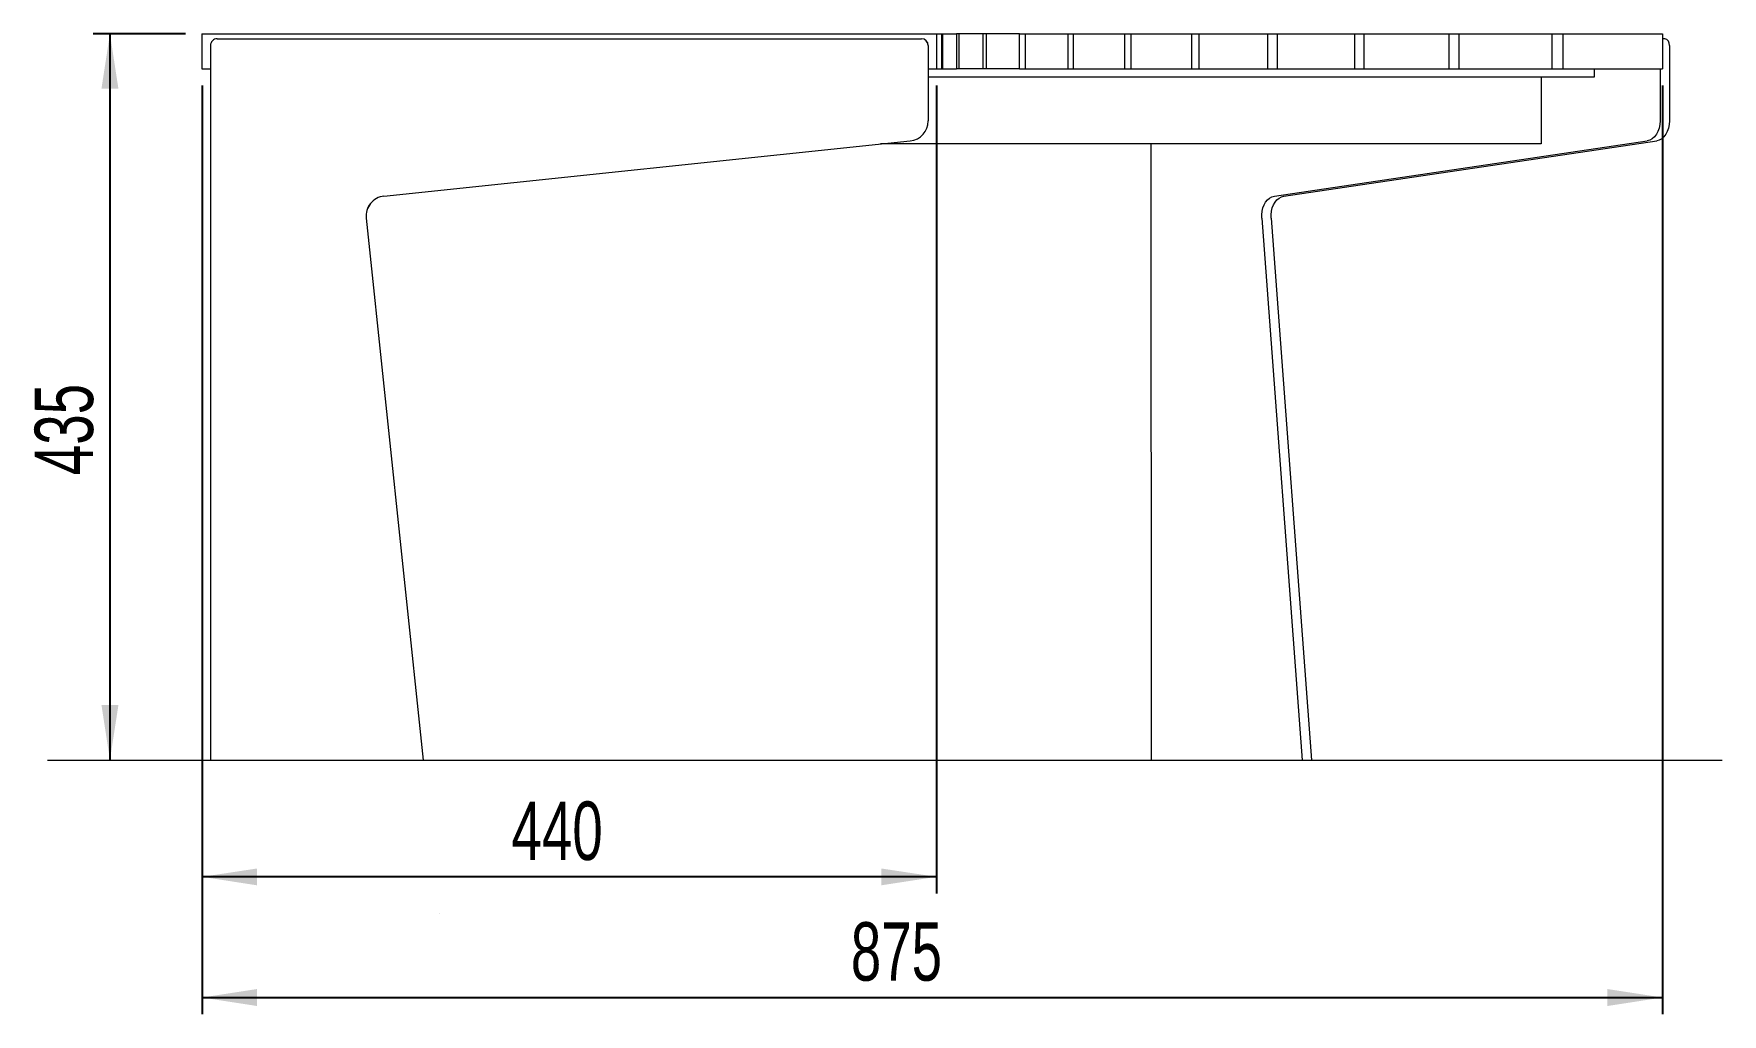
# Model space of a CAD drawing. Header units: millimetres. Extents: x 12 to 400, y 10 to 260.
# Drawn here: x 33.5 to 134.7, y 199.3 to 258 of the extents above; entities that cross this region are included whole.
import ezdxf

# ---------------------------------------------------------------- set-up
doc = ezdxf.new("R2010")
doc.units = ezdxf.units.MM
doc.layers.add('HLADINA0', color=7, linetype='Continuous', lineweight=15)
doc.layers.add('HLADINA1', color=7, linetype='Continuous')
doc.styles.add('SLDTEXTSTYLE0', font='TXT', dxfattribs={"width": 0.7})
doc.dimstyles.new('SLDDIMSTYLE4', dxfattribs={"dimtxt": 3.5, "dimasz": 3.302, "dimexe": 0, "dimexo": 0.0625, "dimgap": 0.875, "dimtad": 1, "dimlfac": 10, "dimrnd": 1e-09, "dimzin": 12, "dimdsep": 46, "dimtxsty": 'SLDTEXTSTYLE0', "dimsah": 1, "dimcen": 0.09, "dimadec": 0, "dimazin": 3, "dimtfac": 1, "dimtofl": 0, "dimtmove": 0, "dimatfit": 3, "dimfxl": 0, "dimfrac": 2, "dimtolj": 1, "dimtzin": 12, "dimarcsym": 0})
doc.dimstyles.new('SLDDIMSTYLE5', dxfattribs={"dimtxt": 3.5, "dimasz": 3.302, "dimexe": 0, "dimexo": 0.0625, "dimgap": 0.875, "dimtad": 1, "dimdec": 1, "dimlfac": 10, "dimrnd": 1e-09, "dimzin": 12, "dimdsep": 46, "dimtxsty": 'SLDTEXTSTYLE0', "dimsah": 1, "dimcen": 0.09, "dimadec": 0, "dimazin": 3, "dimtfac": 1, "dimtdec": 1, "dimtofl": 0, "dimtmove": 0, "dimatfit": 3, "dimfxl": 0, "dimfrac": 2, "dimtolj": 1, "dimtzin": 12, "dimarcsym": 0})

# ---------------------------------------------------------------- blocks, each defined once
blk = doc.blocks.new('_D_8')
at = {"layer": 'HLADINA1'}
for p, q in [((42.57, 257.99), (37.05, 257.99)), ((38.05, 257.99), (38.05, 214.49))]:
    blk.add_line(p, q, dxfattribs=at)
for points in [[(38.05, 257.99), (37.54, 254.69), (38.56, 254.69)], [(38.05, 214.49), (38.56, 217.79), (37.54, 217.79)]]:
    blk.add_solid(points, dxfattribs=at)
at = {"layer": 'HLADINA1', "insert": (33.54, 231.55), "char_height": 3.5, "attachment_point": 1, "rotation": 90.0002, "style": 'SLDTEXTSTYLE0'}
blk.add_mtext('435', dxfattribs=at)
blk = doc.blocks.new('_D_9')
at = {"layer": 'HLADINA1'}
for p, q in [((43.57, 254.89), (43.57, 206.49)), ((87.57, 254.89), (87.57, 206.49)), ((87.57, 207.49), (43.57, 207.49))]:
    blk.add_line(p, q, dxfattribs=at)
for points in [[(43.57, 207.49), (46.87, 206.98), (46.87, 207.99)], [(87.57, 207.49), (84.26, 207.99), (84.26, 206.98)]]:
    blk.add_solid(points, dxfattribs=at)
at = {"layer": 'HLADINA1', "insert": (62.11, 212), "char_height": 3.5, "attachment_point": 1, "rotation": 0.0002, "style": 'SLDTEXTSTYLE0'}
blk.add_mtext('440', dxfattribs=at)
blk = doc.blocks.new('_D_10')
at = {"layer": 'HLADINA1'}
for p, q in [((43.57, 254.89), (43.57, 199.26)), ((131.07, 254.89), (131.07, 199.26)), ((43.57, 200.26), (131.07, 200.26))]:
    blk.add_line(p, q, dxfattribs=at)
for points in [[(43.57, 200.26), (46.87, 199.75), (46.87, 200.77)], [(131.07, 200.26), (127.76, 200.77), (127.76, 199.75)]]:
    blk.add_solid(points, dxfattribs=at)
at = {"layer": 'HLADINA1', "insert": (82.44, 204.77), "char_height": 3.5, "attachment_point": 1, "rotation": 0.0002, "style": 'SLDTEXTSTYLE0'}
blk.add_mtext('875', dxfattribs=at)

msp = doc.modelspace()

# ---------------------------------------------------------------- linework, layer by layer
at = {"color": 7, "linetype": 'Continuous', "lineweight": 15}
for p, q in [((43.565781, 257.987434), (87.566309, 257.98755)), ((43.565781, 257.987434), (43.565786, 255.887434)), ((87.566309, 257.98755), (87.870309, 257.987551)), ((87.566309, 257.98755), (87.566315, 255.88755)), ((87.870309, 257.987551), (87.870315, 255.887551)), ((87.870309, 257.987551), (87.935713, 257.987551)), ((87.935713, 257.987551), (88.775829, 257.987554)), ((87.935713, 257.987551), (87.935718, 255.887551)), ((88.933257, 257.987554), (88.775829, 257.987554)), ((88.775829, 257.987554), (88.775835, 255.887554)), ((90.376172, 257.987558), (88.933257, 257.987554)), ((88.933262, 255.887554), (88.933257, 257.987554)), ((90.571262, 257.987558), (90.376172, 257.987558)), ((90.376178, 255.887558), (90.376172, 257.987558)), ((92.541121, 257.987564), (90.571262, 257.987558)), ((90.571268, 255.887558), (90.571262, 257.987558)), ((92.541121, 257.987564), (92.891755, 257.987564)), ((92.541126, 255.887564), (92.541121, 257.987564)), ((92.891755, 257.987564), (95.448897, 257.987571)), ((92.891755, 257.987564), (92.891761, 255.887564)), ((95.448897, 257.987571), (95.770336, 257.987572)), ((95.448897, 257.987571), (95.448902, 255.887571)), ((95.770336, 257.987572), (98.836232, 257.98758)), ((95.770336, 257.987572), (95.770342, 255.887572)), ((98.836232, 257.98758), (99.225776, 257.987581)), ((98.836232, 257.98758), (98.836238, 255.88758)), ((99.225776, 257.987581), (102.85339, 257.987591)), ((99.225776, 257.987581), (99.225781, 255.887581)), ((102.85339, 257.987591), (103.295679, 257.987592)), ((102.85339, 257.987591), (102.853396, 255.887591)), ((103.295679, 257.987592), (107.405153, 257.987603)), ((103.295679, 257.987592), (103.295685, 255.887592)), ((107.405153, 257.987603), (107.989886, 257.987605)), ((107.405153, 257.987603), (107.405159, 255.887603)), ((107.989886, 257.987605), (112.625904, 257.987617)), ((107.989886, 257.987605), (107.989891, 255.887605)), ((112.625904, 257.987617), (113.181474, 257.987618)), ((112.625904, 257.987617), (112.625909, 255.887617)), ((113.181474, 257.987618), (118.264213, 257.987632)), ((113.181474, 257.987618), (113.18148, 255.887618)), ((118.264213, 257.987632), (118.87201, 257.987633)), ((118.264213, 257.987632), (118.264219, 255.887632)), ((118.87201, 257.987633), (124.437108, 257.987648)), ((118.87201, 257.987633), (118.872016, 255.887633)), ((124.437108, 257.987648), (125.096454, 257.98765)), ((124.437108, 257.987648), (124.437114, 255.887648)), ((125.096454, 257.98765), (131.065491, 257.987666)), ((125.096454, 257.98765), (125.09646, 255.88765)), ((131.065491, 257.987666), (131.065496, 255.887666)), ((44.474579, 257.686888), (86.674447, 257.687)), ((86.676451, 257.687), (86.674447, 257.687)), ((87.074447, 257.287002), (87.074471, 252.767489)), ((87.076451, 257.287002), (87.076475, 252.767489)), ((131.203456, 257.687071), (131.065492, 257.68707)), ((131.486921, 257.287073), (131.486942, 252.767559)), ((43.565786, 255.887434), (44.074589, 255.887435)), ((87.076458, 255.887549), (87.566315, 255.88755)), ((126.982913, 255.387655), (87.076461, 255.387549)), ((87.566315, 255.88755), (87.870315, 255.887551)), ((87.870315, 255.887551), (87.935718, 255.887551)), ((87.935718, 255.887551), (88.775835, 255.887554)), ((88.933262, 255.887554), (88.775835, 255.887554)), ((90.376178, 255.887558), (88.933262, 255.887554)), ((90.571268, 255.887558), (90.376178, 255.887558)), ((92.541126, 255.887564), (90.571268, 255.887558)), ((92.541126, 255.887564), (92.891761, 255.887564)), ((92.891761, 255.887564), (95.448902, 255.887571)), ((95.448902, 255.887571), (95.770342, 255.887572)), ((95.770342, 255.887572), (98.836238, 255.88758)), ((98.836238, 255.88758), (99.225781, 255.887581)), ((99.225781, 255.887581), (102.853396, 255.887591)), ((102.853396, 255.887591), (103.295685, 255.887592)), ((103.295685, 255.887592), (107.405159, 255.887603)), ((107.405159, 255.887603), (107.989891, 255.887605)), ((107.989891, 255.887605), (112.625909, 255.887617)), ((112.625909, 255.887617), (113.18148, 255.887618)), ((113.18148, 255.887618), (118.264219, 255.887632)), ((118.264219, 255.887632), (118.872016, 255.887633)), ((118.872016, 255.887633), (124.437114, 255.887648)), ((123.806059, 255.387647), (123.80607, 251.387647)), ((124.437114, 255.887648), (125.09646, 255.88765)), ((125.09646, 255.88765), (131.065496, 255.887666)), ((126.982912, 255.887655), (126.982913, 255.387655)), ((130.922489, 255.887665), (130.922503, 252.767558)), ((54.468027, 248.259827), (85.999911, 251.574057)), ((54.470031, 248.259827), (86.001916, 251.574057)), ((123.80607, 251.387647), (84.227391, 251.387541)), ((107.815514, 248.259921), (130.161003, 251.574126)), ((108.379954, 248.259923), (130.725442, 251.574128)), ((57.780212, 205.287492), (57.778208, 205.287492))]:
    msp.add_line(p, q, dxfattribs=at)
at = {"color": 7, "linetype": 'Continuous', "lineweight": 15, "flags": 128}
for points in [[(130.922503, 252.767558), (130.908264, 252.548875), (130.866022, 252.337515), (130.797191, 252.140558), (130.704078, 251.964598), (130.589799, 251.81553), (130.458183, 251.698346), (130.313637, 251.616969), (130.161003, 251.574126)], [(131.486942, 252.767559), (131.472703, 252.548876), (131.430461, 252.337517), (131.361631, 252.140559), (131.268517, 251.9646), (131.154238, 251.815532), (131.022622, 251.698347), (130.878077, 251.616971), (130.725442, 251.574128)], [(107.058674, 246.941055), (107.056086, 247.150198), (107.079274, 247.356797), (107.127533, 247.554575), (107.199397, 247.737523), (107.292683, 247.900082), (107.404556, 248.037313), (107.531617, 248.145047), (107.670004, 248.220008), (107.815514, 248.259921)], [(107.623113, 246.941057), (107.620525, 247.150199), (107.643713, 247.356798), (107.691972, 247.554576), (107.763836, 247.737525), (107.857122, 247.900084), (107.968995, 248.037315), (108.096056, 248.145048), (108.234444, 248.22001), (108.379954, 248.259923)]]:
    msp.add_lwpolyline(points, dxfattribs=at)
at = {"color": 7, "linetype": 'Continuous', "lineweight": 15}
for centre, radius, start, end in [((44.474581, 257.286889), 0.399999, 90.000242, 180.00039412), ((86.674447, 257.287001), 0.399999, 0.00021434, 90.00006223), ((86.676451, 257.287001), 0.399999, 0.00021434, 90.00006223), ((131.133212, 257.336851), 0.357195, 351.9892564, 78.65862713), ((85.874472, 252.767481), 1.199999, 276.00025353, 0.00038161), ((85.876476, 252.767481), 1.199999, 276.00025353, 0.00038161), ((54.593466, 247.066403), 1.199999, 96.00026117, 186.00037102), ((54.59547, 247.066403), 1.199999, 96.00026117, 186.00037102)]:
    msp.add_arc(centre, radius, start, end, dxfattribs=at)
at = {"layer": 'HLADINA0'}
for p, q in [((44.074582, 257.286886), (44.076813, 214.487434)), ((100.448494, 214.487434), (100.441294, 251.387585)), ((53.400042, 246.940961), (56.811209, 214.487434)), ((107.058674, 246.941055), (109.476074, 214.487434)), ((107.623113, 246.941057), (110.040514, 214.487434)), ((34.313874, 214.487434), (134.65085, 214.487434))]:
    msp.add_line(p, q, dxfattribs=at)

# ---------------------------------------------------------------- dimensions: what is measured, and where the dimension line sits
at = {"layer": 'HLADINA1'}
for base, p1, p2, angle, dimstyle, picture, middle in [((38.05015, 214.487443), (43.565781, 257.987434), (34.313874, 214.487434), 270.00015211, 'SLDDIMSTYLE4', '_D_8', (38.050095, 235.399942)), ((131.065644, 200.260131), (43.565786, 255.887434), (131.065496, 255.887666), 0.00015211, 'SLDDIMSTYLE4', '_D_10', (86.119629, 200.260012)), ((43.565915, 207.485325), (87.566315, 255.88755), (43.565786, 255.887434), 0.00015211, 'SLDDIMSTYLE5', '_D_9', (66.134981, 207.485385))]:
    dim = msp.add_linear_dim(base=base, p1=p1, p2=p2, angle=angle, dimstyle=dimstyle, dxfattribs=at)
    dim.commit()
    dim.dimension.update_dxf_attribs({"geometry": picture, "text_midpoint": middle, "dimtype": 160})

doc.saveas('drawing.dxf')
